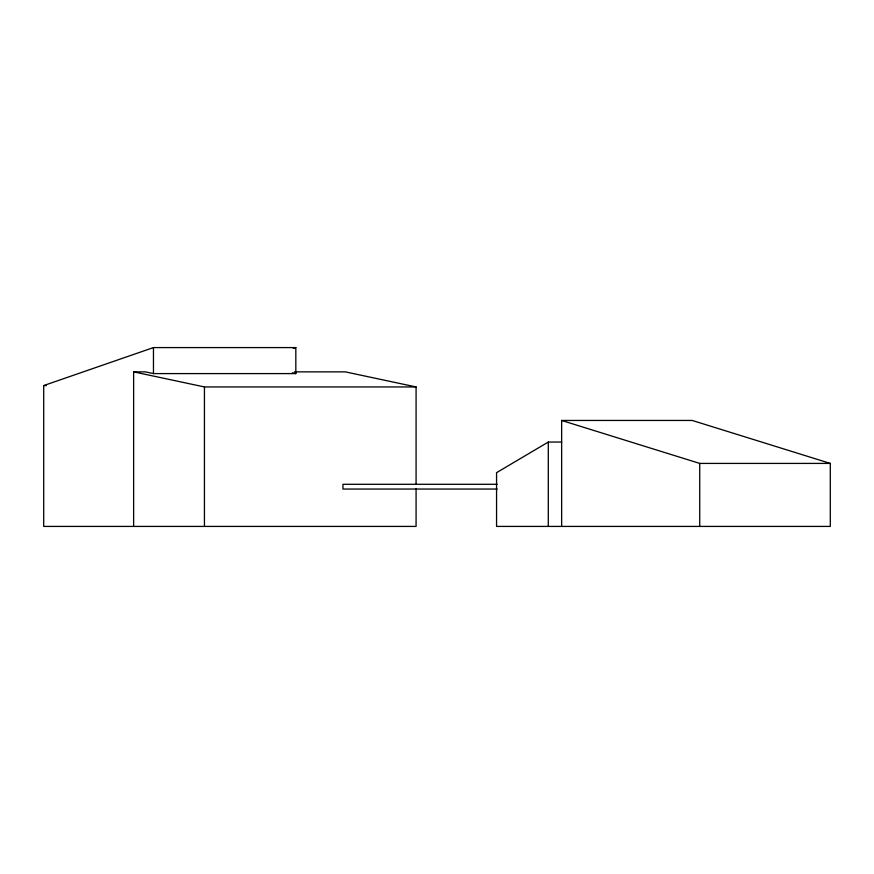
<?xml version="1.0" encoding="UTF-8"?>
<svg xmlns="http://www.w3.org/2000/svg" width="874" height="874" viewBox="0 0 874 874"><rect width="100%" height="100%" fill="white"/><g stroke="black" fill="none" stroke-linecap="round" stroke-linejoin="round"><path stroke-width="1.31" d="M561.643 442.047L548.293 442.047L496.563 472.67L496.563 526.421L830.3 526.421L830.3 463.417L692.208 420.449L561.643 420.449L561.643 526.421M416.079 488.5L416.079 526.421L43.7 526.421L43.7 385.565L153.463 347.579L295.827 347.579L295.827 373.591L153.463 373.591L145.346 371.865L133.635 371.865L133.635 526.421M293.271 348.464L295.827 347.579M294.407 371.865L345.274 371.865L416.079 386.942L416.079 484.436M43.7 385.565L46.409 385.565M133.635 371.865L204.44 386.942L416.079 386.942M561.643 420.449L699.724 463.417L830.3 463.417M497.219 484.294L342.947 484.294L342.947 489.047L497.219 489.047M292.353 372.848L295.827 373.591M699.724 463.417L699.724 526.421M548.293 442.047L548.293 526.421M204.44 386.942L204.44 526.421M153.463 347.579L153.463 373.591"/></g></svg>
